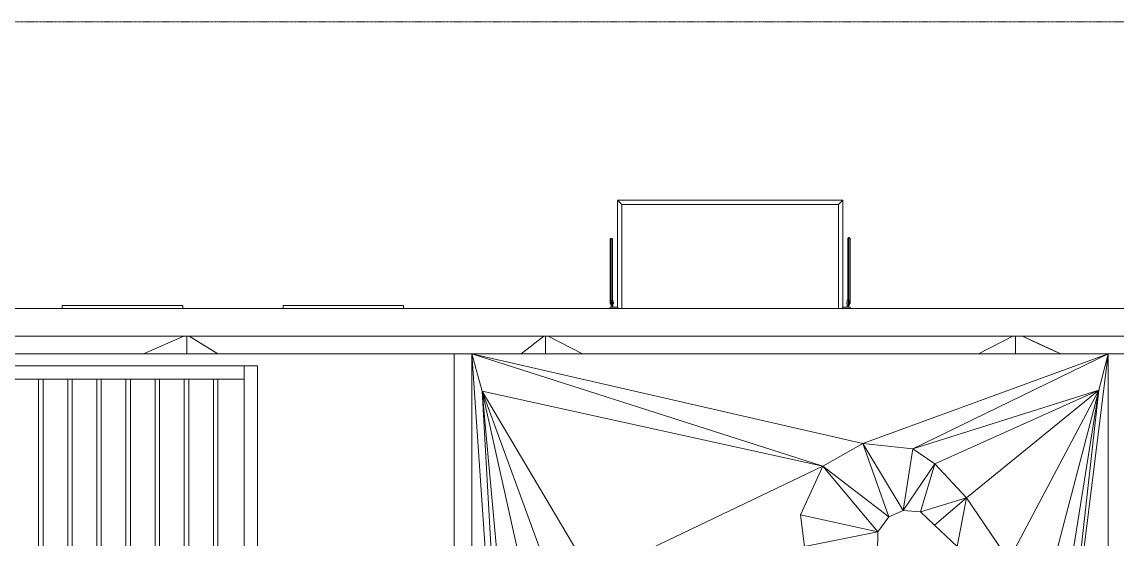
# Model space of a CAD drawing. Header units: inches. Extents: x -578 to 1873, y 397 to 1812.
# Drawn here: x 935 to 1430.7, y 1578.4 to 1812.5 of the extents above; entities that cross this region are included whole.
import ezdxf

# ---------------------------------------------------------------- set-up
doc = ezdxf.new("R2010")
doc.units = ezdxf.units.IN
doc.header["$MEASUREMENT"] = 0
doc.linetypes.add('IMPORT-Dash 1_16_', pattern=[0.125, 0.0625, -0.0625])
for name, color, linetype, lineweight in [('A-FLOR', 192, 'Continuous', 13), ('A-FLOR-HRAL', 11, 'Continuous', 9), ('A-GENM', 13, 'Continuous', 9), ('A-ROOF', 132, 'Continuous', 13), ('A-WALL', 113, 'Continuous', 13), ('G-ANNO-SYMB', 111, 'IMPORT-Dash 1_16_', 20), ('I-FURN', 30, 'Continuous', 9), ('Q-SPCQ', 91, 'Continuous', 9)]:
    doc.layers.add(name, color=color, linetype=linetype, lineweight=lineweight)

# ---------------------------------------------------------------- blocks, each defined once
blk = doc.blocks.new('3D Cad File Example_dwg_Pergola Modern - Pergola-1094976-_3D_-2974-Level 1')
at = {"layer": 'I-FURN'}
for p, q in [((-91.5, 54), (-85.5, 54)), ((-91.5, 54), (-91.5, -54)), ((85.5, 54), (-85.5, 54)), ((-85.5, 54), (-85.5, -54)), ((-85.5, 54), (-85.5, 48)), ((91.5, 54), (85.5, 54)), ((85.5, 54), (85.5, -54)), ((85.5, 54), (85.5, 48)), ((91.5, 54), (91.5, -54)), ((85.5, 48), (-85.5, 48)), ((-73.5, 48), (-71.5, 48)), ((-73.5, 48), (-73.5, -48)), ((-71.5, 48), (-71.5, -48)), ((-60.32, 48), (-58.32, 48)), ((-60.32, 48), (-60.32, -48)), ((-58.32, 48), (-58.32, -48)), ((-47.14, 48), (-45.14, 48)), ((-47.14, 48), (-47.14, -48)), ((-45.14, 48), (-45.14, -48)), ((-33.95, 48), (-31.95, 48)), ((-33.95, 48), (-33.95, -48)), ((-31.95, 48), (-31.95, -48)), ((-20.77, 48), (-18.77, 48)), ((-20.77, 48), (-20.77, -48)), ((-18.77, 48), (-18.77, -48)), ((-7.59, 48), (-5.59, 48)), ((-7.59, 48), (-7.59, -48)), ((-5.59, 48), (-5.59, -48)), ((5.59, 48), (7.59, 48)), ((5.59, 48), (5.59, -48)), ((7.59, 48), (7.59, -48)), ((18.77, 48), (20.77, 48)), ((18.77, 48), (18.77, -48)), ((20.77, 48), (20.77, -48)), ((31.95, 48), (33.95, 48)), ((31.95, 48), (31.95, -48)), ((33.95, 48), (33.95, -48)), ((45.14, 48), (47.14, 48)), ((45.14, 48), (45.14, -48)), ((47.14, 48), (47.14, -48)), ((60.32, 48), (58.32, 48)), ((58.32, 48), (58.32, -48)), ((60.32, 48), (60.32, -48)), ((73.5, 48), (71.5, 48)), ((71.5, 48), (71.5, -48)), ((73.5, 48), (73.5, -48)), ((-85.5, -54), (-85.5, -48)), ((85.5, -48), (-85.5, -48)), ((-73.5, -48), (-71.5, -48)), ((-60.32, -48), (-58.32, -48)), ((-47.14, -48), (-45.14, -48)), ((-33.95, -48), (-31.95, -48)), ((-20.77, -48), (-18.77, -48)), ((-7.59, -48), (-5.59, -48)), ((5.59, -48), (7.59, -48)), ((18.77, -48), (20.77, -48)), ((31.95, -48), (33.95, -48)), ((45.14, -48), (47.14, -48)), ((58.32, -48), (60.32, -48)), ((71.5, -48), (73.5, -48)), ((85.5, -54), (85.5, -48)), ((-91.5, -54), (-85.5, -54)), ((85.5, -54), (-85.5, -54)), ((91.5, -54), (85.5, -54))]:
    blk.add_line(p, q, dxfattribs=at)
blk = doc.blocks.new('3D Cad File Example_dwg_Trim-Window-Exterior-Flat - Picture Frame-2203952-_3D_-3527-Level 1')
at = {"layer": 'A-GENM'}
for p, q in [((-721.75, 514.25), (-776.25, 514.25)), ((-776.25, 514.25), (-776.25, 513)), ((-721.75, 514.25), (-721.75, 513))]:
    blk.add_line(p, q, dxfattribs=at)
blk = doc.blocks.new('3D Cad File Example_dwg_Railing - Railing-2107988-_3D_-3539-Level 1')
at = {"layer": 'A-FLOR-HRAL'}
for p, q in [((306.87, 513.5), (306.87, 562)), ((306.87, 562), (408.88, 562)), ((306.87, 562), (308.88, 560)), ((408.88, 562), (406.88, 560)), ((408.88, 562), (408.88, 513.5)), ((308.88, 513), (308.88, 560)), ((308.88, 560), (406.88, 560)), ((406.88, 560), (406.88, 513))]:
    blk.add_line(p, q, dxfattribs=at)
blk = doc.blocks.new('3D Cad File Example_dwg_Top Rail Type - Top Rail_Internal_-2107989-_3D_-3540-Level 1')
at = {"layer": 'A-FLOR-HRAL'}
for p, q in [((306.87, 513.5), (306.87, 562)), ((306.87, 562), (408.88, 562)), ((306.87, 562), (308.88, 560)), ((408.88, 562), (406.88, 560)), ((408.88, 562), (408.88, 513.5)), ((308.88, 513), (308.88, 560)), ((308.88, 560), (406.88, 560)), ((406.88, 560), (406.88, 513))]:
    blk.add_line(p, q, dxfattribs=at)
blk = doc.blocks.new('3D Cad File Example_dwg_Balcony Wall Brace - Balcony Wall Brace-1846144-_3D_-3500-Level 1')
at = {"layer": 'Q-SPCQ'}
for p, q in [((-0.47, 37.64), (-0.5, 37.52)), ((-0.5, 37.52), (-0.5, 9.29)), ((-0.47, 37.64), (-0.41, 37.75)), ((-0.41, 37.75), (-0.33, 37.85)), ((-0.33, 37.85), (-0.23, 37.92)), ((-0.23, 37.92), (-0.12, 37.97)), ((-0.12, 37.97), (0, 37.98)), ((0, 37.98), (0.12, 37.97)), ((0, 37.98), (0, 9.81)), ((0.23, 37.92), (0.12, 37.97)), ((0.33, 37.85), (0.23, 37.92)), ((0.41, 37.75), (0.33, 37.85)), ((0.41, 37.75), (0.47, 37.64)), ((0.5, 37.52), (0.47, 37.64)), ((0.5, 37.52), (0.5, 10.06)), ((0.75, 10.06), (0.25, 10.06)), ((0.25, 10.02), (0.25, 10.06)), ((0.25, 10.06), (0.25, 10.02)), ((0.25, 9.91), (0.25, 10.02)), ((0.75, 10.06), (0.75, 10.02)), ((0.75, 10.06), (0.75, 10.02)), ((0.75, 10.02), (0.75, 9.91)), ((-0.5, 9.29), (-0.48, 9.41)), ((-0.5, 9.29), (-0.48, 9.16)), ((-0.5, 9.05), (-0.5, 9.06)), ((-0.5, 9.06), (-0.5, 9.05)), ((-0.5, 9.06), (-0.25, 9.06)), ((-0.5, 9.03), (-0.5, 9.05)), ((-0.5, 9.03), (-0.5, 9.05)), ((-0.5, 8.99), (-0.5, 9.03)), ((-0.5, 8.94), (-0.5, 8.99)), ((-0.5, 8.88), (-0.5, 8.94)), ((-0.5, 8.88), (-0.5, 8.81)), ((-0.5, 8.81), (-0.5, 8.75)), ((-0.5, 8.75), (-0.5, 8.69)), ((-0.5, 8.64), (-0.5, 8.69)), ((-0.5, 8.64), (-0.5, 8.6)), ((-0.5, 8.6), (-0.5, 8.57)), ((-0.5, 8.6), (-0.5, 8.57)), ((-0.5, 8.56), (-0.5, 8.57)), ((-0.5, 8.56), (-0.5, 8.57)), ((-0.5, 8.56), (-0.25, 8.56)), ((-0.5, 6.31), (-0.5, 6.81)), ((-0.5, 6.81), (3, 6.81)), ((-0.48, 9.41), (-0.43, 9.52)), ((-0.48, 9.16), (-0.43, 9.05)), ((-0.43, 9.52), (-0.35, 9.62)), ((-0.25, 9.7), (-0.35, 9.62)), ((0.25, 9.81), (-0.25, 9.81)), ((-0.25, 9.81), (-0.25, 9.79)), ((-0.25, 9.81), (-0.25, 9.76)), ((-0.25, 9.76), (-0.25, 9.65)), ((-0.25, 9.65), (-0.25, 9.48)), ((-0.25, 9.48), (-0.25, 9.26)), ((-0.25, 9.02), (-0.25, 9.26)), ((-0.25, 8.76), (-0.25, 9.02)), ((-0.25, 8.5), (-0.25, 8.76)), ((-0.25, 8.5), (-0.25, 8.26)), ((-0.25, 8.07), (-0.25, 8.26)), ((-0.25, 8.07), (-0.25, 7.92)), ((-0.25, 7.83), (-0.25, 7.92)), ((-0.25, 7.81), (-0.25, 7.83)), ((0.25, 7.81), (-0.25, 7.81)), ((0.25, 9.73), (0.25, 9.91)), ((0.25, 9.81), (0.25, 9.79)), ((0.25, 9.73), (0.25, 9.49)), ((0.25, 9.21), (0.25, 9.49)), ((0.25, 9.21), (0.25, 8.9)), ((0.25, 8.59), (0.25, 8.9)), ((0.25, 8.59), (0.25, 8.29)), ((0.25, 8.03), (0.25, 8.29)), ((0.25, 7.81), (0.25, 8.03)), ((0.25, 7.81), (0.25, 7.83)), ((0.25, 7.81), (0.25, 6.81)), ((0.75, 7.81), (0.25, 7.81)), ((0.75, 9.91), (0.75, 9.73)), ((0.75, 9.49), (0.75, 9.73)), ((0.75, 9.21), (0.75, 9.49)), ((0.75, 8.9), (0.75, 9.21)), ((1, 9.06), (0.75, 9.06)), ((0.75, 8.59), (0.75, 8.9)), ((0.75, 8.59), (0.75, 8.29)), ((1, 8.56), (0.75, 8.56)), ((0.75, 8.29), (0.75, 8.03)), ((0.75, 7.81), (0.75, 8.03)), ((0.75, 7.81), (0.75, 6.81)), ((1, 9.05), (1, 9.06)), ((1, 9.06), (1, 9.05)), ((1, 9.03), (1, 9.05)), ((1, 9.03), (1, 9.05)), ((1, 9.03), (1, 8.99)), ((1, 8.99), (1, 8.94)), ((1, 8.88), (1, 8.94)), ((1, 8.88), (1, 8.81)), ((1, 8.75), (1, 8.81)), ((1, 8.75), (1, 8.69)), ((1, 8.69), (1, 8.64)), ((1, 8.6), (1, 8.64)), ((1, 8.6), (1, 8.57)), ((1, 8.6), (1, 8.57)), ((1, 8.56), (1, 8.57)), ((1, 8.56), (1, 8.57)), ((3, 6.31), (3, 6.81))]:
    blk.add_line(p, q, dxfattribs=at)
blk = doc.blocks.new('3D Cad File Example_dwg_Balcony Wall Brace - Balcony Wall Brace-1846145-_3D_-3501-Level 1')
at = {"layer": 'Q-SPCQ'}
for p, q in [((-0.5, -6.31), (-0.5, -6.81)), ((-0.5, -6.81), (3, -6.81)), ((-0.5, -8.57), (-0.5, -8.56)), ((-0.5, -8.56), (-0.5, -8.57)), ((-0.5, -8.56), (-0.25, -8.56)), ((-0.5, -8.6), (-0.5, -8.57)), ((-0.5, -8.6), (-0.5, -8.57)), ((-0.5, -8.64), (-0.5, -8.6)), ((-0.5, -8.69), (-0.5, -8.64)), ((-0.5, -8.75), (-0.5, -8.69)), ((-0.5, -8.75), (-0.5, -8.81)), ((-0.5, -8.88), (-0.5, -8.81)), ((-0.5, -8.94), (-0.5, -8.88)), ((-0.5, -8.99), (-0.5, -8.94)), ((-0.5, -8.99), (-0.5, -9.03)), ((-0.5, -9.03), (-0.5, -9.05)), ((-0.5, -9.03), (-0.5, -9.05)), ((-0.5, -9.06), (-0.5, -9.05)), ((-0.5, -9.06), (-0.5, -9.05)), ((-0.5, -9.06), (-0.25, -9.06)), ((-0.48, -9.16), (-0.5, -9.29)), ((-0.5, -37.93), (-0.5, -9.29)), ((-0.5, -9.29), (-0.48, -9.41)), ((-0.43, -9.05), (-0.48, -9.16)), ((-0.48, -9.41), (-0.43, -9.52)), ((-0.43, -9.52), (-0.35, -9.62)), ((-0.35, -9.62), (-0.25, -9.7)), ((0.25, -7.81), (-0.25, -7.81)), ((-0.25, -7.81), (-0.25, -7.83)), ((-0.25, -7.83), (-0.25, -7.92)), ((-0.25, -8.07), (-0.25, -7.92)), ((-0.25, -8.26), (-0.25, -8.07)), ((-0.25, -8.5), (-0.25, -8.26)), ((-0.25, -8.76), (-0.25, -8.5)), ((-0.25, -8.76), (-0.25, -9.02)), ((-0.25, -9.26), (-0.25, -9.02)), ((-0.25, -9.48), (-0.25, -9.26)), ((-0.25, -9.65), (-0.25, -9.48)), ((-0.25, -9.76), (-0.25, -9.65)), ((-0.25, -9.81), (-0.25, -9.76)), ((-0.25, -9.79), (-0.25, -9.81)), ((0.25, -9.81), (-0.25, -9.81)), ((0, -38.4), (0, -9.81)), ((0.25, -7.81), (0.25, -6.81)), ((0.25, -7.81), (0.25, -8.03)), ((0.25, -7.81), (0.25, -7.83)), ((0.75, -7.81), (0.25, -7.81)), ((0.25, -8.29), (0.25, -8.03)), ((0.25, -8.59), (0.25, -8.29)), ((0.25, -8.59), (0.25, -8.9)), ((0.25, -9.21), (0.25, -8.9)), ((0.25, -9.49), (0.25, -9.21)), ((0.25, -9.73), (0.25, -9.49)), ((0.25, -9.91), (0.25, -9.73)), ((0.25, -9.81), (0.25, -9.79)), ((0.25, -9.91), (0.25, -10.02)), ((0.75, -6.81), (0.75, -7.81)), ((0.75, -7.81), (0.75, -8.03)), ((0.75, -8.03), (0.75, -8.29)), ((0.75, -8.29), (0.75, -8.59)), ((1, -8.56), (0.75, -8.56)), ((0.75, -8.59), (0.75, -8.9)), ((0.75, -8.9), (0.75, -9.21)), ((1, -9.06), (0.75, -9.06)), ((0.75, -9.21), (0.75, -9.49)), ((0.75, -9.49), (0.75, -9.73)), ((0.75, -9.73), (0.75, -9.91)), ((0.75, -10.02), (0.75, -9.91)), ((1, -8.57), (1, -8.56)), ((1, -8.56), (1, -8.57)), ((1, -8.6), (1, -8.57)), ((1, -8.6), (1, -8.57)), ((1, -8.6), (1, -8.64)), ((1, -8.64), (1, -8.69)), ((1, -8.75), (1, -8.69)), ((1, -8.75), (1, -8.81)), ((1, -8.88), (1, -8.81)), ((1, -8.88), (1, -8.94)), ((1, -8.99), (1, -8.94)), ((1, -9.03), (1, -8.99)), ((1, -9.03), (1, -9.05)), ((1, -9.03), (1, -9.05)), ((1, -9.06), (1, -9.05)), ((1, -9.06), (1, -9.05)), ((3, -6.31), (3, -6.81)), ((0.25, -10.02), (0.25, -10.06)), ((0.25, -10.06), (0.25, -10.02)), ((0.75, -10.06), (0.25, -10.06)), ((0.5, -37.93), (0.5, -10.06)), ((0.75, -10.06), (0.75, -10.02)), ((0.75, -10.06), (0.75, -10.02)), ((-0.47, -38.06), (-0.5, -37.93)), ((-0.41, -38.17), (-0.47, -38.06)), ((-0.41, -38.17), (-0.33, -38.26)), ((-0.33, -38.26), (-0.23, -38.33)), ((-0.23, -38.33), (-0.12, -38.38)), ((-0.12, -38.38), (0, -38.4)), ((0.12, -38.38), (0, -38.4)), ((0.12, -38.38), (0.23, -38.33)), ((0.33, -38.26), (0.23, -38.33)), ((0.41, -38.17), (0.33, -38.26)), ((0.41, -38.17), (0.47, -38.06)), ((0.47, -38.06), (0.5, -37.93))]:
    blk.add_line(p, q, dxfattribs=at)
blk = doc.blocks.new('3D Cad File Example_dwg-2744-Level 1')
at = {"layer": 'A-FLOR'}
for p, q in [((233, 492.38), (-55, 492.38)), ((233, 146.5), (233, 492.38)), ((233, 106.5), (233, 492.38)), ((241, 492.38), (233, 492.38)), ((241, 106.5), (241, 492.38)), ((241, 492.38), (529, 492.38)), ((241, 492.38), (418, 451.79)), ((241, 492.38), (261.13, 200.69)), ((241, 492.38), (245.67, 475.57)), ((241, 492.38), (399.75, 441.63)), ((529, 492.38), (418, 451.79)), ((529, 492.38), (440.57, 449.37)), ((529, 492.38), (506.15, 308.86)), ((529, 492.38), (524.7, 476.06)), ((529, 106.5), (529, 492.38)), ((537, 492.38), (529, 492.38)), ((524.7, 476.06), (440.57, 449.37)), ((524.7, 476.06), (450.5, 442.65)), ((524.7, 476.06), (464.81, 427.3)), ((524.7, 476.06), (484.02, 399)), ((524.7, 476.06), (496.89, 369.58)), ((524.7, 476.06), (503.37, 342.28)), ((524.7, 476.06), (506.15, 308.86)), ((261.13, 200.69), (245.67, 475.57)), ((245.67, 475.57), (267.33, 239.08)), ((245.67, 475.57), (267.82, 376.02)), ((245.67, 475.57), (295.42, 391.68)), ((245.67, 475.57), (274.74, 395.97)), ((245.67, 475.57), (399.75, 441.63)), ((418, 451.79), (399.75, 441.63)), ((418, 451.79), (440.57, 449.37)), ((418, 451.79), (429.76, 418.72)), ((418, 451.79), (436.25, 421.59)), ((440.57, 449.37), (436.25, 421.59)), ((450.5, 442.65), (440.57, 449.37)), ((295.42, 391.68), (399.75, 441.63)), ((399.75, 441.63), (389.76, 419.59)), ((399.75, 441.63), (424.79, 411.91)), ((399.75, 441.63), (429.76, 418.72)), ((450.5, 442.65), (436.25, 421.59)), ((450.5, 442.65), (444.08, 420.91)), ((450.5, 442.65), (464.81, 427.3)), ((464.81, 427.3), (444.08, 420.91)), ((464.81, 427.3), (450.41, 414.9)), ((464.81, 427.3), (460.68, 405.19)), ((464.81, 427.3), (484.02, 399)), ((429.76, 418.72), (436.25, 421.59)), ((436.25, 421.59), (444.08, 420.91)), ((391.49, 405.23), (389.76, 419.59)), ((389.76, 419.59), (424.79, 411.91)), ((424.79, 411.91), (429.76, 418.72)), ((444.08, 420.91), (450.41, 414.9)), ((391.49, 405.23), (424.79, 411.91)), ((424.59, 402.37), (424.79, 411.91)), ((450.41, 414.9), (460.68, 405.19))]:
    blk.add_line(p, q, dxfattribs=at)
at = {"layer": 'A-ROOF'}
for p, q in [((92.43, 492.38), (110.58, 500.38)), ((112, 492.38), (112, 500.38)), ((126, 492.38), (113.01, 500.38)), ((263.25, 492.38), (273.5, 500.38)), ((274.3, 492.38), (274.3, 500.38)), ((291.03, 492.38), (275.51, 500.38)), ((485.79, 500.38), (470.28, 492.38)), ((487, 492.38), (487, 500.38)), ((487, 500.38), (487, 493.2)), ((507.59, 492.38), (490.26, 500.38)), ((490.26, 500.38), (497.18, 497.18)), ((504.1, 493.98), (497.18, 497.18)), ((487, 493.2), (487, 492.38)), ((504.1, 493.98), (507.59, 492.38))]:
    blk.add_line(p, q, dxfattribs=at)
at = {"layer": 'A-WALL', "color": 103, "lineweight": 9}
for p, q in [((-467.12, 513), (753.06, 513)), ((-460.87, 500.38), (741.98, 500.38))]:
    blk.add_line(p, q, dxfattribs=at)
at = {"layer": 'G-ANNO-SYMB'}
blk.add_line((-1475.6, 642.7), (975.4, 642.7), dxfattribs=at)
at = {"layer": 'G-ANNO-SYMB', "flags": 128}
blk.add_lwpolyline([(-1475.6, -772.42), (975.4, -772.42), (975.4, 642.7), (-1475.6, 642.7)], close=True, dxfattribs=at)
for name, p in [('3D Cad File Example_dwg_Railing - Railing-2107988-_3D_-3539-Level 1', (0, 0)), ('3D Cad File Example_dwg_Top Rail Type - Top Rail_Internal_-2107989-_3D_-3540-Level 1', (0, 0)), ('3D Cad File Example_dwg_Balcony Wall Brace - Balcony Wall Brace-1846144-_3D_-3500-Level 1', (304.09, 506.69)), ('3D Cad File Example_dwg_Trim-Window-Exterior-Flat - Picture Frame-2203952-_3D_-3527-Level 1', (831.87, 0)), ('3D Cad File Example_dwg_Trim-Window-Exterior-Flat - Picture Frame-2203952-_3D_-3527-Level 1', (931.87, 0))]:
    blk.add_blockref(name, p)
at = {"rotation": 180}
for name, p in [('3D Cad File Example_dwg_Balcony Wall Brace - Balcony Wall Brace-1846145-_3D_-3501-Level 1', (411.66, 506.69)), ('3D Cad File Example_dwg_Pergola Modern - Pergola-1094976-_3D_-2974-Level 1', (52.5, 433))]:
    blk.add_blockref(name, p, dxfattribs=at)

msp = doc.modelspace()

# ---------------------------------------------------------------- block references
at = {"layer": 'A-WALL', "color": 30, "lineweight": 9}
msp.add_blockref('3D Cad File Example_dwg-2744-Level 1', (897.69, 1169.79), dxfattribs=at)

doc.saveas('drawing.dxf')
